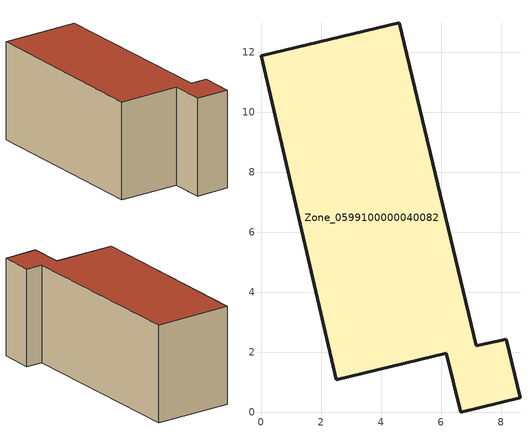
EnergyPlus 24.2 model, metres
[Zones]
Zone_0599100000040082
 floor ground (C_G): 7.18,2.21 8.18,2.44 8.63,0.49 6.65,0 6.18,1.97 2.51,1.09 0,11.88 4.6,12.98 z0
 wall outside (C_F): 4.6,12.98 0,11.88 2.51,1.09 6.18,1.97 6.65,0 8.63,0.49 8.18,2.44 7.18,2.21 4.6,12.98 z0:5.89
 roof outside (C_R): 7.18,2.21 4.6,12.98 0,11.88 2.51,1.09 6.18,1.97 6.65,0 8.63,0.49 8.18,2.44 z5.89
[BUILDING]
Pand.0599100000040082: North Axis=0; Terrain=City; Loads Convergence Tolerance Value=0.04; Temperature Convergence Tolerance Value=0.4; Solar Distribution=FullExterior; Maximum Number of Warmup Days=25; Minimum Number of Warmup Days=1
[Site:Location]
Rotterdam.The.Hague.AP_ZH_NLD Design_Conditions: Latitude=51.96; Longitude=4.45; Time Zone=1; Elevation=-4.5
[SITE:GROUNDTEMPERATURE:BUILDINGSURFACE]
18, 18, 18, 18, 18, 18, 18, 18, 18, 18, 18, 18
[MATERIAL] Thermal Absorptance=0.9; Solar Absorptance=0.7; Visible Absorptance=0.7
Name | Roughness | Thickness | Conductivity | Density | Specific Heat
G.TI.1975-1991 | MediumSmooth | 0.15 | 0.288461 | 540 | 1210
F.TI.1975-1991 | Rough | 0.3 | 0.230769 | 1920 | 840
R.TI.1975-1991 | MediumRough | 0.2 | 0.153846 | 1500 | 1000
[CONSTRUCTION]
C_G: G.TI.1975-1991
C_F: F.TI.1975-1991
C_R: R.TI.1975-1991
[ZONE]
Zone_0599100000040082: Type=1; Multiplier=1; Ceiling Height=Autocalculate; Volume=Autocalculate; Floor Area=autocalculate; Part of Total Floor Area=Yes
[ZONEINFILTRATION:DESIGNFLOWRATE]
Infil_Zone_0599100000040082: Zone or ZoneList or Space or SpaceList=Zone_0599100000040082; Schedule=AlwaysOn; Design Flow Rate Calculation Method=Flow/Area; Flow Rate per Floor Area=0.003; Constant Term Coefficient=1; Temperature Term Coefficient=0; Velocity Term Coefficient=0; Velocity Squared Term Coefficient=0
[HVACTEMPLATE:ZONE:IDEALLOADSAIRSYSTEM]
Zone_0599100000040082: Maximum Heating Supply Air Temperature=50; Minimum Cooling Supply Air Temperature=13; Maximum Heating Supply Air Humidity Ratio=0.0156; Minimum Cooling Supply Air Humidity Ratio=0.0077; Heating Limit=NoLimit; Cooling Limit=NoLimit; Dehumidification Control Type=ConstantSensibleHeatRatio; Cooling Sensible Heat Ratio=0.7; Dehumidification Setpoint=60; Humidification Control Type=None; Humidification Setpoint=30; Outdoor Air Method=None; Outdoor Air Flow Rate per Person=0.00944; Outdoor Air Flow Rate per Zone Floor Area=0; Outdoor Air Flow Rate per Zone=0; Demand Controlled Ventilation Type=None; Outdoor Air Economizer Type=NoEconomizer; Heat Recovery Type=None; Sensible Heat Recovery Effectiveness=0.7; Latent Heat Recovery Effectiveness=0.65
[ZONECONTROL:THERMOSTAT]
ThermostatControl_Zone_0599100000040082: Zone or ZoneList=Zone_0599100000040082; Control Type Schedule=DualSetpointControlType; Control 1=Thermostat_Zone_0599100000040082; Temperature Difference Between Cutout And Setpoint=0
[THERMOSTATSETPOINT:DUALSETPOINT]
Thermostat_Zone_0599100000040082: Heating Setpoint Temperature Schedule=HeatingSetpoint_Zone_0599100000040082; Cooling Setpoint Temperature Schedule=CoolingSetpoint_Zone_0599100000040082
[SCHEDULE:COMPACT]
HeatingSetpoint_Zone_0599100000040082: Through: 12/31, For: AllDays, Until: 24:00, 21
CoolingSetpoint_Zone_0599100000040082: Through: 12/31, For: AllDays, Until: 24:00, 24
DualSetpointControlType: Through: 12/31, For: AllDays, Until: 24:00, 4
AlwaysOn: Through: 12/31, For: AllDays, Until: 24:00, 1
